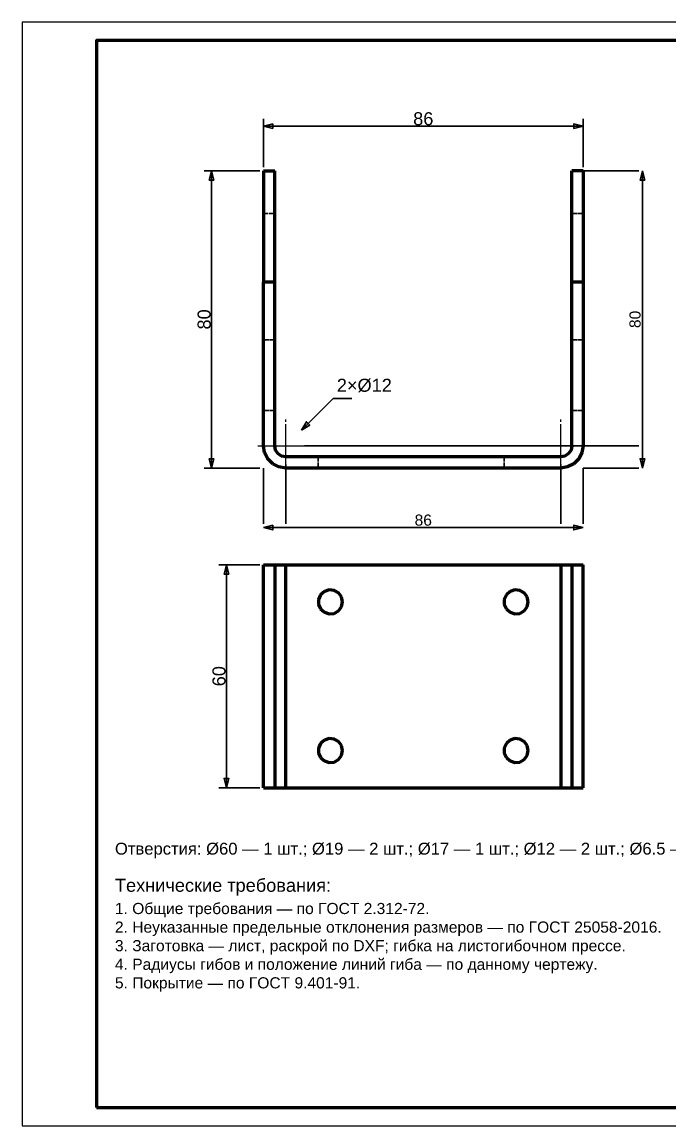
# Model space of a CAD drawing. Header units: millimetres. Extents: x 0 to 420, y 0 to 297.
# Drawn here: x 0 to 174.4, y 0 to 297 of the extents above; entities that cross this region are included whole.
import ezdxf
from ezdxf.enums import TextEntityAlignment as Align

# ---------------------------------------------------------------- set-up
doc = ezdxf.new("R2010")
doc.units = ezdxf.units.MM
doc.linetypes.add('CENTER', pattern=[5.08, 3.175, -0.635, 0.635, -0.635])
doc.linetypes.add('DASHED', pattern=[1.524, 1.27, -0.254])
doc.styles.add('GOST', font='Arial')

msp = doc.modelspace()

# ---------------------------------------------------------------- linework, layer by layer
at = {"color": 7, "lineweight": 35}
for p, q in [((65, 258), (65, 271)), ((151, 258), (151, 271)), ((65, 269), (151, 269)), ((64, 257), (49, 257)), ((51, 177), (51, 257)), ((151, 257), (166, 257)), ((166, 257), (165, 257)), ((167, 177), (167, 257)), ((75.24, 187.24), (83.73, 195.73)), ((83.73, 195.73), (88.73, 195.73)), ((76, 183), (166, 183)), ((79, 183), (166, 183)), ((150, 183), (166, 183)), ((153, 183), (166, 183)), ((64, 177), (49, 177)), ((65, 177), (65, 162)), ((71, 178), (71, 162)), ((145, 178), (145, 162)), ((151, 177), (151, 162)), ((151, 177), (166, 177)), ((166, 177), (165, 177)), ((71, 175), (71, 162)), ((145, 175), (145, 162)), ((65, 162), (65, 163)), ((65, 161), (151, 161)), ((151, 162), (151, 163)), ((64, 151), (53, 151)), ((55, 91), (55, 151)), ((64, 91), (53, 91))]:
    msp.add_line(p, q, dxfattribs=at)
at = {"color": 1, "lineweight": 70}
for p, q in [((65, 257), (65, 256.81)), ((65, 257), (68, 257)), ((65, 256.81), (65, 256.25)), ((65, 256.25), (65, 255.32)), ((68, 256.81), (68, 257)), ((68, 256.25), (68, 256.81)), ((68, 255.32), (68, 256.25)), ((148, 256.81), (148, 257)), ((151, 257), (148, 257)), ((148, 256.25), (148, 256.81)), ((148, 255.32), (148, 256.25)), ((151, 257), (151, 256.81)), ((151, 256.81), (151, 256.25)), ((151, 256.25), (151, 255.32)), ((65, 255.32), (65, 254.03)), ((65, 254.03), (65, 252.4)), ((68, 254.03), (68, 255.32)), ((68, 252.4), (68, 254.03)), ((148, 254.03), (148, 255.32)), ((148, 252.4), (148, 254.03)), ((151, 255.32), (151, 254.03)), ((151, 254.03), (151, 252.4)), ((65, 252.4), (65, 250.45)), ((65, 250.45), (65, 248.21)), ((68, 250.45), (68, 252.4)), ((68, 248.21), (68, 250.45)), ((148, 250.45), (148, 252.4)), ((148, 248.21), (148, 250.45)), ((151, 252.4), (151, 250.45)), ((151, 250.45), (151, 248.21)), ((65, 248.21), (65, 245.7)), ((68, 245.7), (68, 248.21)), ((148, 245.7), (148, 248.21)), ((151, 248.21), (151, 245.7)), ((65, 245.7), (65, 242.96)), ((68, 242.96), (68, 245.7)), ((148, 242.96), (148, 245.7)), ((151, 245.7), (151, 242.96)), ((65, 242.96), (65, 240.02)), ((68, 240.02), (68, 242.96)), ((148, 240.02), (148, 242.96)), ((151, 242.96), (151, 240.02)), ((65, 240.02), (65, 236.91)), ((68, 236.91), (68, 240.02)), ((148, 236.91), (148, 240.02)), ((151, 240.02), (151, 236.91)), ((65, 236.91), (65, 233.68)), ((68, 233.68), (68, 236.91)), ((148, 233.68), (148, 236.91)), ((151, 236.91), (151, 233.68)), ((65, 233.68), (65, 230.36)), ((68, 230.36), (68, 233.68)), ((148, 230.36), (148, 233.68)), ((151, 233.68), (151, 230.36)), ((65, 230.36), (65, 227)), ((68, 227), (68, 230.36)), ((148, 227), (148, 230.36)), ((151, 230.36), (151, 227)), ((65, 183), (65, 227)), ((68, 227), (65, 227)), ((68, 183), (68, 227)), ((148, 183), (148, 227)), ((151, 227), (148, 227)), ((151, 227), (151, 183)), ((65.29, 181.15), (65, 183)), ((68.23, 181.85), (68, 183)), ((68.88, 180.88), (68.23, 181.85)), ((147.77, 181.85), (147.12, 180.88)), ((148, 183), (147.77, 181.85)), ((151, 183), (150.71, 181.15)), ((66.15, 179.47), (65.29, 181.15)), ((67.47, 178.15), (66.15, 179.47)), ((69.85, 180.23), (68.88, 180.88)), ((71, 180), (69.85, 180.23)), ((145, 180), (71, 180)), ((146.15, 180.23), (145, 180)), ((147.12, 180.88), (146.15, 180.23)), ((149.85, 179.47), (148.53, 178.15)), ((150.71, 181.15), (149.85, 179.47)), ((69.15, 177.29), (67.47, 178.15)), ((71, 177), (69.15, 177.29)), ((145, 177), (71, 177)), ((146.85, 177.29), (145, 177)), ((148.53, 178.15), (146.85, 177.29)), ((65, 150.25), (65, 151)), ((65, 151), (68, 151)), ((65, 148.03), (65, 150.25)), ((68, 151), (68.02, 151)), ((68, 151), (68, 150.25)), ((68, 150.25), (68, 148.03)), ((68.02, 151), (68.08, 151)), ((68.08, 151), (68.17, 151)), ((68.17, 151), (68.3, 151)), ((68.3, 151), (68.46, 151)), ((68.46, 151), (68.65, 151)), ((68.65, 151), (68.88, 151)), ((68.88, 151), (69.13, 151)), ((69.13, 151), (69.4, 151)), ((69.4, 151), (69.7, 151)), ((69.7, 151), (70.01, 151)), ((70.01, 151), (70.33, 151)), ((70.33, 151), (70.66, 151)), ((70.66, 151), (71, 151)), ((71, 151), (145, 151)), ((71, 91), (71, 151)), ((145, 151), (145.34, 151)), ((145, 151), (145, 91)), ((145.34, 151), (145.67, 151)), ((145.67, 151), (145.99, 151)), ((145.99, 151), (146.3, 151)), ((146.3, 151), (146.6, 151)), ((146.6, 151), (146.87, 151)), ((146.87, 151), (147.12, 151)), ((147.12, 151), (147.35, 151)), ((147.35, 151), (147.54, 151)), ((147.54, 151), (147.7, 151)), ((147.7, 151), (147.83, 151)), ((147.83, 151), (147.92, 151)), ((147.92, 151), (147.98, 151)), ((147.98, 151), (148, 151)), ((148, 151), (148, 150.25)), ((148, 151), (151, 151)), ((148, 150.25), (148, 148.03)), ((151, 150.25), (151, 151)), ((151, 148.03), (151, 150.25)), ((65, 144.45), (65, 148.03)), ((68, 148.03), (68, 144.45)), ((148, 148.03), (148, 144.45)), ((151, 144.45), (151, 148.03)), ((65, 139.7), (65, 144.45)), ((68, 144.45), (68, 139.7)), ((80.37, 142.91), (79.82, 141.68)), ((81.38, 143.81), (80.37, 142.91)), ((82.66, 144.23), (81.38, 143.81)), ((84, 144.09), (82.66, 144.23)), ((85.17, 143.42), (84, 144.09)), ((85.97, 142.32), (85.17, 143.42)), ((130.37, 142.91), (129.82, 141.68)), ((131.38, 143.81), (130.37, 142.91)), ((132.66, 144.23), (131.38, 143.81)), ((134, 144.09), (132.66, 144.23)), ((135.17, 143.42), (134, 144.09)), ((135.97, 142.32), (135.17, 143.42)), ((148, 144.45), (148, 139.7)), ((151, 139.7), (151, 144.45)), ((65, 134.02), (65, 139.7)), ((68, 139.7), (68, 134.02)), ((79.82, 141.68), (79.82, 140.32)), ((79.82, 140.32), (80.37, 139.09)), ((85.17, 138.58), (85.97, 139.68)), ((86.25, 141), (85.97, 142.32)), ((85.97, 139.68), (86.25, 141)), ((129.82, 141.68), (129.82, 140.32)), ((129.82, 140.32), (130.37, 139.09)), ((135.17, 138.58), (135.97, 139.68)), ((136.25, 141), (135.97, 142.32)), ((135.97, 139.68), (136.25, 141)), ((148, 139.7), (148, 134.02)), ((151, 134.02), (151, 139.7)), ((80.37, 139.09), (81.38, 138.19)), ((81.38, 138.19), (82.66, 137.77)), ((82.66, 137.77), (84, 137.91)), ((84, 137.91), (85.17, 138.58)), ((130.37, 139.09), (131.38, 138.19)), ((131.38, 138.19), (132.66, 137.77)), ((132.66, 137.77), (134, 137.91)), ((134, 137.91), (135.17, 138.58)), ((65, 127.68), (65, 134.02)), ((68, 134.02), (68, 127.68)), ((148, 134.02), (148, 127.68)), ((151, 127.68), (151, 134.02)), ((65, 121), (65, 127.68)), ((68, 127.68), (68, 121)), ((148, 127.68), (148, 121)), ((151, 121), (151, 127.68)), ((65, 114.32), (65, 121)), ((68, 121), (68, 114.32)), ((148, 121), (148, 114.32)), ((151, 114.32), (151, 121)), ((65, 107.98), (65, 114.32)), ((68, 114.32), (68, 107.98)), ((148, 114.32), (148, 107.98)), ((151, 107.98), (151, 114.32)), ((65, 102.3), (65, 107.98)), ((68, 107.98), (68, 102.3)), ((148, 107.98), (148, 102.3)), ((151, 102.3), (151, 107.98)), ((82.66, 104.23), (81.38, 103.81)), ((84, 104.09), (82.66, 104.23)), ((85.17, 103.42), (84, 104.09)), ((132.66, 104.23), (131.38, 103.81)), ((134, 104.09), (132.66, 104.23)), ((135.17, 103.42), (134, 104.09)), ((65, 97.55), (65, 102.3)), ((68, 102.3), (68, 97.55)), ((80.37, 102.91), (79.82, 101.68)), ((79.82, 101.68), (79.82, 100.32)), ((81.38, 103.81), (80.37, 102.91)), ((85.97, 102.32), (85.17, 103.42)), ((86.25, 101), (85.97, 102.32)), ((85.97, 99.68), (86.25, 101)), ((130.37, 102.91), (129.82, 101.68)), ((129.82, 101.68), (129.82, 100.32)), ((131.38, 103.81), (130.37, 102.91)), ((135.97, 102.32), (135.17, 103.42)), ((136.25, 101), (135.97, 102.32)), ((135.97, 99.68), (136.25, 101)), ((148, 102.3), (148, 97.55)), ((151, 97.55), (151, 102.3)), ((79.82, 100.32), (80.37, 99.09)), ((80.37, 99.09), (81.38, 98.19)), ((81.38, 98.19), (82.66, 97.77)), ((84, 97.91), (85.17, 98.58)), ((85.17, 98.58), (85.97, 99.68)), ((129.82, 100.32), (130.37, 99.09)), ((130.37, 99.09), (131.38, 98.19)), ((131.38, 98.19), (132.66, 97.77)), ((134, 97.91), (135.17, 98.58)), ((135.17, 98.58), (135.97, 99.68)), ((65, 93.97), (65, 97.55)), ((68, 97.55), (68, 93.97)), ((82.66, 97.77), (84, 97.91)), ((132.66, 97.77), (134, 97.91)), ((148, 97.55), (148, 93.97)), ((151, 93.97), (151, 97.55)), ((65, 91.75), (65, 93.97)), ((68, 93.97), (68, 91.75)), ((148, 93.97), (148, 91.75)), ((151, 91.75), (151, 93.97)), ((65, 91), (65, 91.75)), ((65, 91), (68, 91)), ((68, 91.75), (68, 91)), ((68, 91), (68.02, 91)), ((68.02, 91), (68.08, 91)), ((68.08, 91), (68.17, 91)), ((68.17, 91), (68.3, 91)), ((68.3, 91), (68.46, 91)), ((68.46, 91), (68.65, 91)), ((68.65, 91), (68.88, 91)), ((68.88, 91), (69.13, 91)), ((69.13, 91), (69.4, 91)), ((69.4, 91), (69.7, 91)), ((69.7, 91), (70.01, 91)), ((70.01, 91), (70.33, 91)), ((70.33, 91), (70.66, 91)), ((70.66, 91), (71, 91)), ((71, 91), (145, 91)), ((145, 91), (145.34, 91)), ((145.34, 91), (145.67, 91)), ((145.67, 91), (145.99, 91)), ((145.99, 91), (146.3, 91)), ((146.3, 91), (146.6, 91)), ((146.6, 91), (146.87, 91)), ((146.87, 91), (147.12, 91)), ((147.12, 91), (147.35, 91)), ((147.35, 91), (147.54, 91)), ((147.54, 91), (147.7, 91)), ((147.7, 91), (147.83, 91)), ((147.83, 91), (147.92, 91)), ((147.92, 91), (147.98, 91)), ((147.98, 91), (148, 91)), ((148, 91.75), (148, 91)), ((148, 91), (151, 91)), ((151, 91), (151, 91.75))]:
    msp.add_line(p, q, dxfattribs=at)
at = {"color": 5, "linetype": 'DASHED', "lineweight": 35}
for p, q in [((65, 256.81), (65, 257)), ((65, 256.25), (65, 256.81)), ((65, 255.32), (65, 256.25)), ((68, 257), (68, 256.81)), ((68, 256.81), (68, 256.25)), ((68, 256.25), (68, 255.32)), ((148, 257), (148, 256.81)), ((148, 256.81), (148, 256.25)), ((148, 256.25), (148, 255.32)), ((151, 256.81), (151, 257)), ((151, 256.25), (151, 256.81)), ((151, 255.32), (151, 256.25)), ((65, 254.03), (65, 255.32)), ((65, 252.4), (65, 254.03)), ((68, 255.32), (68, 254.03)), ((68, 254.03), (68, 252.4)), ((148, 255.32), (148, 254.03)), ((148, 254.03), (148, 252.4)), ((151, 254.03), (151, 255.32)), ((151, 252.4), (151, 254.03)), ((65, 250.45), (65, 252.4)), ((65, 248.21), (65, 250.45)), ((68, 252.4), (68, 250.45)), ((68, 250.45), (68, 248.21)), ((148, 252.4), (148, 250.45)), ((148, 250.45), (148, 248.21)), ((151, 250.45), (151, 252.4)), ((151, 248.21), (151, 250.45)), ((65, 245.7), (65, 248.21)), ((68, 248.21), (68, 245.7)), ((148, 248.21), (148, 245.7)), ((151, 245.7), (151, 248.21)), ((65, 242.96), (65, 245.7)), ((65, 245.5), (68, 245.5)), ((65, 245.5), (65, 245.29)), ((65, 245.29), (65, 245.5)), ((65, 245.29), (65, 244.66)), ((65, 244.66), (65, 245.29)), ((65, 244.66), (65, 243.65)), ((65, 243.65), (65, 244.66)), ((65, 243.65), (65, 242.3)), ((65, 242.3), (65, 243.65)), ((68, 245.7), (68, 242.96)), ((68, 245.5), (68, 245.29)), ((68, 245.29), (68, 245.5)), ((68, 245.29), (68, 244.66)), ((68, 244.66), (68, 245.29)), ((68, 244.66), (68, 243.65)), ((68, 243.65), (68, 244.66)), ((68, 243.65), (68, 242.3)), ((68, 242.3), (68, 243.65)), ((148, 245.7), (148, 242.96)), ((151, 245.5), (148, 245.5)), ((148, 245.5), (148, 245.29)), ((148, 245.29), (148, 245.5)), ((148, 245.29), (148, 244.66)), ((148, 244.66), (148, 245.29)), ((148, 244.66), (148, 243.65)), ((148, 243.65), (148, 244.66)), ((148, 243.65), (148, 242.3)), ((148, 242.3), (148, 243.65)), ((151, 242.96), (151, 245.7)), ((151, 245.5), (151, 245.29)), ((151, 245.29), (151, 245.5)), ((151, 245.29), (151, 244.66)), ((151, 244.66), (151, 245.29)), ((151, 244.66), (151, 243.65)), ((151, 243.65), (151, 244.66)), ((151, 243.65), (151, 242.3)), ((151, 242.3), (151, 243.65)), ((65, 240.02), (65, 242.96)), ((65, 242.3), (65, 240.69)), ((65, 240.69), (65, 242.3)), ((65, 240.69), (65, 238.89)), ((65, 238.89), (65, 240.69)), ((68, 242.96), (68, 240.02)), ((68, 242.3), (68, 240.69)), ((68, 240.69), (68, 242.3)), ((68, 240.69), (68, 238.89)), ((68, 238.89), (68, 240.69)), ((148, 242.96), (148, 240.02)), ((148, 242.3), (148, 240.69)), ((148, 240.69), (148, 242.3)), ((148, 240.69), (148, 238.89)), ((148, 238.89), (148, 240.69)), ((151, 240.02), (151, 242.96)), ((151, 242.3), (151, 240.69)), ((151, 240.69), (151, 242.3)), ((151, 240.69), (151, 238.89)), ((151, 238.89), (151, 240.69)), ((65, 236.91), (65, 240.02)), ((65, 238.89), (65, 237)), ((65, 237), (65, 238.89)), ((68, 240.02), (68, 236.91)), ((68, 238.89), (68, 237)), ((68, 237), (68, 238.89)), ((148, 240.02), (148, 236.91)), ((148, 238.89), (148, 237)), ((148, 237), (148, 238.89)), ((151, 236.91), (151, 240.02)), ((151, 238.89), (151, 237)), ((151, 237), (151, 238.89)), ((65, 237), (65, 235.11)), ((65, 235.11), (65, 237)), ((65, 233.68), (65, 236.91)), ((65, 235.11), (65, 233.31)), ((65, 233.31), (65, 235.11)), ((68, 237), (68, 235.11)), ((68, 235.11), (68, 237)), ((68, 236.91), (68, 233.68)), ((68, 235.11), (68, 233.31)), ((68, 233.31), (68, 235.11)), ((148, 237), (148, 235.11)), ((148, 235.11), (148, 237)), ((148, 236.91), (148, 233.68)), ((148, 235.11), (148, 233.31)), ((148, 233.31), (148, 235.11)), ((151, 237), (151, 235.11)), ((151, 235.11), (151, 237)), ((151, 233.68), (151, 236.91)), ((151, 235.11), (151, 233.31)), ((151, 233.31), (151, 235.11)), ((65, 230.36), (65, 233.68)), ((65, 233.31), (65, 231.7)), ((65, 231.7), (65, 233.31)), ((65, 231.7), (65, 230.35)), ((65, 230.35), (65, 231.7)), ((68, 233.68), (68, 230.36)), ((68, 233.31), (68, 231.7)), ((68, 231.7), (68, 233.31)), ((68, 231.7), (68, 230.35)), ((68, 230.35), (68, 231.7)), ((148, 233.68), (148, 230.36)), ((148, 233.31), (148, 231.7)), ((148, 231.7), (148, 233.31)), ((148, 231.7), (148, 230.35)), ((148, 230.35), (148, 231.7)), ((151, 230.36), (151, 233.68)), ((151, 233.31), (151, 231.7)), ((151, 231.7), (151, 233.31)), ((151, 231.7), (151, 230.35)), ((151, 230.35), (151, 231.7)), ((65, 227), (65, 230.36)), ((65, 230.35), (65, 229.34)), ((65, 229.34), (65, 230.35)), ((65, 229.34), (65, 228.71)), ((65, 228.71), (65, 229.34)), ((65, 228.71), (65, 228.5)), ((65, 228.5), (65, 228.71)), ((68, 230.36), (68, 227)), ((68, 230.35), (68, 229.34)), ((68, 229.34), (68, 230.35)), ((68, 229.34), (68, 228.71)), ((68, 228.71), (68, 229.34)), ((68, 228.71), (68, 228.5)), ((68, 228.5), (68, 228.71)), ((148, 230.36), (148, 227)), ((148, 230.35), (148, 229.34)), ((148, 229.34), (148, 230.35)), ((148, 229.34), (148, 228.71)), ((148, 228.71), (148, 229.34)), ((148, 228.71), (148, 228.5)), ((148, 228.5), (148, 228.71)), ((151, 227), (151, 230.36)), ((151, 230.35), (151, 229.34)), ((151, 229.34), (151, 230.35)), ((151, 229.34), (151, 228.71)), ((151, 228.71), (151, 229.34)), ((151, 228.71), (151, 228.5)), ((151, 228.5), (151, 228.71)), ((65, 227), (65, 183)), ((68, 183), (68, 227)), ((148, 227), (148, 183)), ((151, 183), (151, 227)), ((68, 211.5), (65, 211.5)), ((65, 211.5), (65, 211.26)), ((68, 211.5), (65, 211.5)), ((65, 211.26), (65, 211.5)), ((65, 211.26), (65, 210.56)), ((65, 210.56), (65, 211.26)), ((68, 211.26), (68, 211.5)), ((68, 211.5), (68, 211.26)), ((68, 210.56), (68, 211.26)), ((68, 211.26), (68, 210.56)), ((151, 211.5), (148, 211.5)), ((148, 211.5), (148, 211.26)), ((151, 211.5), (148, 211.5)), ((148, 211.26), (148, 211.5)), ((148, 211.26), (148, 210.56)), ((148, 210.56), (148, 211.26)), ((151, 211.26), (151, 211.5)), ((151, 211.5), (151, 211.26)), ((151, 210.56), (151, 211.26)), ((151, 211.26), (151, 210.56)), ((65, 210.56), (65, 209.43)), ((65, 209.43), (65, 210.56)), ((65, 209.43), (65, 207.92)), ((65, 207.92), (65, 209.43)), ((65, 207.92), (65, 206.12)), ((65, 206.12), (65, 207.92)), ((68, 209.43), (68, 210.56)), ((68, 210.56), (68, 209.43)), ((68, 207.92), (68, 209.43)), ((68, 209.43), (68, 207.92)), ((68, 206.12), (68, 207.92)), ((68, 207.92), (68, 206.12)), ((148, 210.56), (148, 209.43)), ((148, 209.43), (148, 210.56)), ((148, 209.43), (148, 207.92)), ((148, 207.92), (148, 209.43)), ((148, 207.92), (148, 206.12)), ((148, 206.12), (148, 207.92)), ((151, 209.43), (151, 210.56)), ((151, 210.56), (151, 209.43)), ((151, 207.92), (151, 209.43)), ((151, 209.43), (151, 207.92)), ((151, 206.12), (151, 207.92)), ((151, 207.92), (151, 206.12)), ((65, 206.12), (65, 204.11)), ((65, 204.11), (65, 206.12)), ((68, 204.11), (68, 206.12)), ((68, 206.12), (68, 204.11)), ((148, 206.12), (148, 204.11)), ((148, 204.11), (148, 206.12)), ((151, 204.11), (151, 206.12)), ((151, 206.12), (151, 204.11)), ((65, 204.11), (65, 202)), ((65, 202), (65, 204.11)), ((65, 202), (65, 199.89)), ((65, 199.89), (65, 202)), ((68, 202), (68, 204.11)), ((68, 204.11), (68, 202)), ((68, 199.89), (68, 202)), ((68, 202), (68, 199.89)), ((148, 204.11), (148, 202)), ((148, 202), (148, 204.11)), ((148, 202), (148, 199.89)), ((148, 199.89), (148, 202)), ((151, 202), (151, 204.11)), ((151, 204.11), (151, 202)), ((151, 199.89), (151, 202)), ((151, 202), (151, 199.89)), ((65, 199.89), (65, 197.88)), ((65, 197.88), (65, 199.89)), ((68, 197.88), (68, 199.89)), ((68, 199.89), (68, 197.88)), ((148, 199.89), (148, 197.88)), ((148, 197.88), (148, 199.89)), ((151, 197.88), (151, 199.89)), ((151, 199.89), (151, 197.88)), ((65, 197.88), (65, 196.08)), ((65, 196.08), (65, 197.88)), ((65, 196.08), (65, 194.57)), ((65, 194.57), (65, 196.08)), ((68, 196.08), (68, 197.88)), ((68, 197.88), (68, 196.08)), ((68, 194.57), (68, 196.08)), ((68, 196.08), (68, 194.57)), ((148, 197.88), (148, 196.08)), ((148, 196.08), (148, 197.88)), ((148, 196.08), (148, 194.57)), ((148, 194.57), (148, 196.08)), ((151, 196.08), (151, 197.88)), ((151, 197.88), (151, 196.08)), ((151, 194.57), (151, 196.08)), ((151, 196.08), (151, 194.57)), ((65, 194.57), (65, 193.44)), ((65, 193.44), (65, 194.57)), ((65, 193.44), (65, 192.74)), ((65, 192.74), (65, 193.44)), ((68, 193.44), (68, 194.57)), ((68, 194.57), (68, 193.44)), ((68, 192.74), (68, 193.44)), ((68, 193.44), (68, 192.74)), ((148, 194.57), (148, 193.44)), ((148, 193.44), (148, 194.57)), ((148, 193.44), (148, 192.74)), ((148, 192.74), (148, 193.44)), ((151, 193.44), (151, 194.57)), ((151, 194.57), (151, 193.44)), ((151, 192.74), (151, 193.44)), ((151, 193.44), (151, 192.74)), ((65, 192.74), (65, 192.5)), ((65, 192.5), (65, 192.74)), ((68, 192.5), (65, 192.5)), ((68, 192.5), (65, 192.5)), ((68, 192.5), (68, 192.74)), ((68, 192.74), (68, 192.5)), ((148, 192.74), (148, 192.5)), ((148, 192.5), (148, 192.74)), ((151, 192.5), (148, 192.5)), ((151, 192.5), (148, 192.5)), ((151, 192.5), (151, 192.74)), ((151, 192.74), (151, 192.5)), ((65, 183), (65.29, 181.15)), ((68.23, 181.85), (68, 183)), ((68.88, 180.88), (68.23, 181.85)), ((147.77, 181.85), (147.12, 180.88)), ((148, 183), (147.77, 181.85)), ((150.71, 181.15), (151, 183)), ((65.29, 181.15), (66.15, 179.47)), ((66.15, 179.47), (67.47, 178.15)), ((69.85, 180.23), (68.88, 180.88)), ((71, 180), (69.85, 180.23)), ((145, 180), (71, 180)), ((79.75, 180), (79.75, 177)), ((79.75, 180), (79.83, 180)), ((79.83, 180), (79.75, 180)), ((79.75, 180), (79.75, 177)), ((79.75, 180), (79.83, 180)), ((79.83, 180), (79.75, 180)), ((79.83, 180), (80.07, 180)), ((80.07, 180), (79.83, 180)), ((79.83, 180), (80.07, 180)), ((80.07, 180), (79.83, 180)), ((80.07, 180), (80.46, 180)), ((80.46, 180), (80.07, 180)), ((80.07, 180), (80.46, 180)), ((80.46, 180), (80.07, 180)), ((80.46, 180), (80.97, 180)), ((80.97, 180), (80.46, 180)), ((80.46, 180), (80.97, 180)), ((80.97, 180), (80.46, 180)), ((80.97, 180), (81.59, 180)), ((81.59, 180), (80.97, 180)), ((80.97, 180), (81.59, 180)), ((81.59, 180), (80.97, 180)), ((81.59, 180), (82.28, 180)), ((82.28, 180), (81.59, 180)), ((81.59, 180), (82.28, 180)), ((82.28, 180), (81.59, 180)), ((82.28, 180), (83, 180)), ((83, 180), (82.28, 180)), ((82.28, 180), (83, 180)), ((83, 180), (82.28, 180)), ((83, 180), (83.72, 180)), ((83.72, 180), (83, 180)), ((83, 180), (83.72, 180)), ((83.72, 180), (83, 180)), ((83.72, 180), (84.41, 180)), ((84.41, 180), (83.72, 180)), ((83.72, 180), (84.41, 180)), ((84.41, 180), (83.72, 180)), ((84.41, 180), (85.03, 180)), ((85.03, 180), (84.41, 180)), ((84.41, 180), (85.03, 180)), ((85.03, 180), (84.41, 180)), ((85.03, 180), (85.54, 180)), ((85.54, 180), (85.03, 180)), ((85.03, 180), (85.54, 180)), ((85.54, 180), (85.03, 180)), ((85.54, 180), (85.93, 180)), ((85.93, 180), (85.54, 180)), ((85.54, 180), (85.93, 180)), ((85.93, 180), (85.54, 180)), ((85.93, 180), (86.17, 180)), ((86.17, 180), (85.93, 180)), ((85.93, 180), (86.17, 180)), ((86.17, 180), (85.93, 180)), ((86.17, 180), (86.25, 180)), ((86.25, 180), (86.17, 180)), ((86.17, 180), (86.25, 180)), ((86.25, 180), (86.17, 180)), ((129.75, 180), (129.75, 177)), ((129.75, 180), (129.83, 180)), ((129.83, 180), (129.75, 180)), ((129.75, 180), (129.75, 177)), ((129.75, 180), (129.83, 180)), ((129.83, 180), (129.75, 180)), ((129.83, 180), (130.07, 180)), ((130.07, 180), (129.83, 180)), ((129.83, 180), (130.07, 180)), ((130.07, 180), (129.83, 180)), ((130.07, 180), (130.46, 180)), ((130.46, 180), (130.07, 180)), ((130.07, 180), (130.46, 180)), ((130.46, 180), (130.07, 180)), ((130.46, 180), (130.97, 180)), ((130.97, 180), (130.46, 180)), ((130.46, 180), (130.97, 180)), ((130.97, 180), (130.46, 180)), ((130.97, 180), (131.59, 180)), ((131.59, 180), (130.97, 180)), ((130.97, 180), (131.59, 180)), ((131.59, 180), (130.97, 180)), ((131.59, 180), (132.28, 180)), ((132.28, 180), (131.59, 180)), ((131.59, 180), (132.28, 180)), ((132.28, 180), (131.59, 180)), ((132.28, 180), (133, 180)), ((133, 180), (132.28, 180)), ((132.28, 180), (133, 180)), ((133, 180), (132.28, 180)), ((133, 180), (133.72, 180)), ((133.72, 180), (133, 180)), ((133, 180), (133.72, 180)), ((133.72, 180), (133, 180)), ((133.72, 180), (134.41, 180)), ((134.41, 180), (133.72, 180)), ((133.72, 180), (134.41, 180)), ((134.41, 180), (133.72, 180)), ((134.41, 180), (135.03, 180)), ((135.03, 180), (134.41, 180)), ((134.41, 180), (135.03, 180)), ((135.03, 180), (134.41, 180)), ((135.03, 180), (135.54, 180)), ((135.54, 180), (135.03, 180)), ((135.03, 180), (135.54, 180)), ((135.54, 180), (135.03, 180)), ((135.54, 180), (135.93, 180)), ((135.93, 180), (135.54, 180)), ((135.54, 180), (135.93, 180)), ((135.93, 180), (135.54, 180)), ((135.93, 180), (136.17, 180)), ((136.17, 180), (135.93, 180)), ((135.93, 180), (136.17, 180)), ((136.17, 180), (135.93, 180)), ((136.17, 180), (136.25, 180)), ((136.25, 180), (136.17, 180)), ((136.17, 180), (136.25, 180)), ((136.25, 180), (136.17, 180)), ((146.15, 180.23), (145, 180)), ((147.12, 180.88), (146.15, 180.23)), ((148.53, 178.15), (149.85, 179.47)), ((149.85, 179.47), (150.71, 181.15)), ((67.47, 178.15), (69.15, 177.29)), ((69.15, 177.29), (71, 177)), ((71, 177), (145, 177)), ((79.75, 177), (79.83, 177)), ((79.83, 177), (79.75, 177)), ((79.75, 177), (79.83, 177)), ((79.83, 177), (79.75, 177)), ((79.83, 177), (80.07, 177)), ((80.07, 177), (79.83, 177)), ((79.83, 177), (80.07, 177)), ((80.07, 177), (79.83, 177)), ((80.07, 177), (80.46, 177)), ((80.46, 177), (80.07, 177)), ((80.07, 177), (80.46, 177)), ((80.46, 177), (80.07, 177)), ((80.46, 177), (80.97, 177)), ((80.97, 177), (80.46, 177)), ((80.46, 177), (80.97, 177)), ((80.97, 177), (80.46, 177)), ((80.97, 177), (81.59, 177)), ((81.59, 177), (80.97, 177)), ((80.97, 177), (81.59, 177)), ((81.59, 177), (80.97, 177)), ((81.59, 177), (82.28, 177)), ((82.28, 177), (81.59, 177)), ((81.59, 177), (82.28, 177)), ((82.28, 177), (81.59, 177)), ((82.28, 177), (83, 177)), ((83, 177), (82.28, 177)), ((82.28, 177), (83, 177)), ((83, 177), (82.28, 177)), ((83, 177), (83.72, 177)), ((83.72, 177), (83, 177)), ((83, 177), (83.72, 177)), ((83.72, 177), (83, 177)), ((83.72, 177), (84.41, 177)), ((84.41, 177), (83.72, 177)), ((83.72, 177), (84.41, 177)), ((84.41, 177), (83.72, 177)), ((84.41, 177), (85.03, 177)), ((85.03, 177), (84.41, 177)), ((84.41, 177), (85.03, 177)), ((85.03, 177), (84.41, 177)), ((85.03, 177), (85.54, 177)), ((85.54, 177), (85.03, 177)), ((85.03, 177), (85.54, 177)), ((85.54, 177), (85.03, 177)), ((85.54, 177), (85.93, 177)), ((85.93, 177), (85.54, 177)), ((85.54, 177), (85.93, 177)), ((85.93, 177), (85.54, 177)), ((85.93, 177), (86.17, 177)), ((86.17, 177), (85.93, 177)), ((85.93, 177), (86.17, 177)), ((86.17, 177), (85.93, 177)), ((86.17, 177), (86.25, 177)), ((86.25, 177), (86.17, 177)), ((86.17, 177), (86.25, 177)), ((86.25, 177), (86.17, 177)), ((129.75, 177), (129.83, 177)), ((129.83, 177), (129.75, 177)), ((129.75, 177), (129.83, 177)), ((129.83, 177), (129.75, 177)), ((129.83, 177), (130.07, 177)), ((130.07, 177), (129.83, 177)), ((129.83, 177), (130.07, 177)), ((130.07, 177), (129.83, 177)), ((130.07, 177), (130.46, 177)), ((130.46, 177), (130.07, 177)), ((130.07, 177), (130.46, 177)), ((130.46, 177), (130.07, 177)), ((130.46, 177), (130.97, 177)), ((130.97, 177), (130.46, 177)), ((130.46, 177), (130.97, 177)), ((130.97, 177), (130.46, 177)), ((130.97, 177), (131.59, 177)), ((131.59, 177), (130.97, 177)), ((130.97, 177), (131.59, 177)), ((131.59, 177), (130.97, 177)), ((131.59, 177), (132.28, 177)), ((132.28, 177), (131.59, 177)), ((131.59, 177), (132.28, 177)), ((132.28, 177), (131.59, 177)), ((132.28, 177), (133, 177)), ((133, 177), (132.28, 177)), ((132.28, 177), (133, 177)), ((133, 177), (132.28, 177)), ((133, 177), (133.72, 177)), ((133.72, 177), (133, 177)), ((133, 177), (133.72, 177)), ((133.72, 177), (133, 177)), ((133.72, 177), (134.41, 177)), ((134.41, 177), (133.72, 177)), ((133.72, 177), (134.41, 177)), ((134.41, 177), (133.72, 177)), ((134.41, 177), (135.03, 177)), ((135.03, 177), (134.41, 177)), ((134.41, 177), (135.03, 177)), ((135.03, 177), (134.41, 177)), ((135.03, 177), (135.54, 177)), ((135.54, 177), (135.03, 177)), ((135.03, 177), (135.54, 177)), ((135.54, 177), (135.03, 177)), ((135.54, 177), (135.93, 177)), ((135.93, 177), (135.54, 177)), ((135.54, 177), (135.93, 177)), ((135.93, 177), (135.54, 177)), ((135.93, 177), (136.17, 177)), ((136.17, 177), (135.93, 177)), ((135.93, 177), (136.17, 177)), ((136.17, 177), (135.93, 177)), ((136.17, 177), (136.25, 177)), ((136.25, 177), (136.17, 177)), ((136.17, 177), (136.25, 177)), ((136.25, 177), (136.17, 177)), ((145, 177), (146.85, 177.29)), ((146.85, 177.29), (148.53, 178.15)), ((65, 151), (65.04, 151)), ((65, 91), (65, 151)), ((65, 151), (68, 151)), ((65.04, 151), (65.15, 151)), ((65.15, 151), (65.34, 151)), ((65.34, 151), (65.59, 151)), ((65.59, 151), (65.92, 151)), ((65.92, 151), (66.31, 151)), ((66.31, 151), (66.76, 151)), ((66.76, 151), (67.26, 151)), ((67.26, 151), (67.81, 151)), ((67.81, 151), (68.4, 151)), ((68, 151), (68, 91)), ((68.4, 151), (69.02, 151)), ((69.02, 151), (69.66, 151)), ((69.66, 151), (70.33, 151)), ((70.33, 151), (71, 151)), ((71, 151), (145, 151)), ((145, 151), (145.67, 151)), ((145.67, 151), (146.34, 151)), ((146.34, 151), (146.98, 151)), ((146.98, 151), (147.6, 151)), ((147.6, 151), (148.19, 151)), ((148, 151), (151, 151)), ((148, 91), (148, 151)), ((148.19, 151), (148.74, 151)), ((148.74, 151), (149.24, 151)), ((149.24, 151), (149.69, 151)), ((149.69, 151), (150.08, 151)), ((150.08, 151), (150.41, 151)), ((150.41, 151), (150.66, 151)), ((150.66, 151), (150.85, 151)), ((150.85, 151), (150.96, 151)), ((150.96, 151), (151, 151)), ((151, 151), (151, 91)), ((79.82, 141.68), (80.37, 142.91)), ((80.37, 142.91), (81.38, 143.81)), ((81.38, 143.81), (82.66, 144.23)), ((82.66, 144.23), (84, 144.09)), ((84, 144.09), (85.17, 143.42)), ((85.17, 143.42), (85.97, 142.32)), ((129.82, 141.68), (130.37, 142.91)), ((130.37, 142.91), (131.38, 143.81)), ((131.38, 143.81), (132.66, 144.23)), ((132.66, 144.23), (134, 144.09)), ((134, 144.09), (135.17, 143.42)), ((135.17, 143.42), (135.97, 142.32)), ((79.82, 140.32), (79.82, 141.68)), ((80.37, 139.09), (79.82, 140.32)), ((85.97, 139.68), (85.17, 138.58)), ((85.97, 142.32), (86.25, 141)), ((86.25, 141), (85.97, 139.68)), ((129.82, 140.32), (129.82, 141.68)), ((130.37, 139.09), (129.82, 140.32)), ((135.97, 139.68), (135.17, 138.58)), ((135.97, 142.32), (136.25, 141)), ((136.25, 141), (135.97, 139.68)), ((65, 137.94), (65, 138)), ((65, 138), (65, 137.94)), ((65, 137.76), (65, 137.94)), ((65, 137.94), (65, 137.76)), ((65, 137.47), (65, 137.76)), ((65, 137.76), (65, 137.47)), ((65, 137.06), (65, 137.47)), ((65, 137.47), (65, 137.06)), ((65, 136.54), (65, 137.06)), ((65, 137.06), (65, 136.54)), ((68, 137.94), (68, 138)), ((68, 138), (68, 137.94)), ((68, 137.76), (68, 137.94)), ((68, 137.94), (68, 137.76)), ((68, 137.47), (68, 137.76)), ((68, 137.76), (68, 137.47)), ((68, 137.06), (68, 137.47)), ((68, 137.47), (68, 137.06)), ((68, 136.54), (68, 137.06)), ((68, 137.06), (68, 136.54)), ((81.38, 138.19), (80.37, 139.09)), ((82.66, 137.77), (81.38, 138.19)), ((84, 137.91), (82.66, 137.77)), ((85.17, 138.58), (84, 137.91)), ((131.38, 138.19), (130.37, 139.09)), ((132.66, 137.77), (131.38, 138.19)), ((134, 137.91), (132.66, 137.77)), ((135.17, 138.58), (134, 137.91)), ((148, 137.94), (148, 138)), ((148, 138), (148, 137.94)), ((148, 137.76), (148, 137.94)), ((148, 137.94), (148, 137.76)), ((148, 137.47), (148, 137.76)), ((148, 137.76), (148, 137.47)), ((148, 137.06), (148, 137.47)), ((148, 137.47), (148, 137.06)), ((148, 136.54), (148, 137.06)), ((148, 137.06), (148, 136.54)), ((151, 137.94), (151, 138)), ((151, 138), (151, 137.94)), ((151, 137.76), (151, 137.94)), ((151, 137.94), (151, 137.76)), ((151, 137.47), (151, 137.76)), ((151, 137.76), (151, 137.47)), ((151, 137.06), (151, 137.47)), ((151, 137.47), (151, 137.06)), ((151, 136.54), (151, 137.06)), ((151, 137.06), (151, 136.54)), ((65, 135.93), (65, 136.54)), ((65, 136.54), (65, 135.93)), ((65, 135.22), (65, 135.93)), ((65, 135.93), (65, 135.22)), ((65, 134.42), (65, 135.22)), ((65, 135.22), (65, 134.42)), ((65, 133.55), (65, 134.42)), ((65, 134.42), (65, 133.55)), ((68, 135.93), (68, 136.54)), ((68, 136.54), (68, 135.93)), ((68, 135.22), (68, 135.93)), ((68, 135.93), (68, 135.22)), ((68, 134.42), (68, 135.22)), ((68, 135.22), (68, 134.42)), ((68, 133.55), (68, 134.42)), ((68, 134.42), (68, 133.55)), ((148, 135.93), (148, 136.54)), ((148, 136.54), (148, 135.93)), ((148, 135.22), (148, 135.93)), ((148, 135.93), (148, 135.22)), ((148, 134.42), (148, 135.22)), ((148, 135.22), (148, 134.42)), ((148, 133.55), (148, 134.42)), ((148, 134.42), (148, 133.55)), ((151, 135.93), (151, 136.54)), ((151, 136.54), (151, 135.93)), ((151, 135.22), (151, 135.93)), ((151, 135.93), (151, 135.22)), ((151, 134.42), (151, 135.22)), ((151, 135.22), (151, 134.42)), ((151, 133.55), (151, 134.42)), ((151, 134.42), (151, 133.55)), ((65, 132.62), (65, 133.55)), ((65, 133.55), (65, 132.62)), ((65, 131.64), (65, 132.62)), ((65, 132.62), (65, 131.64)), ((65, 130.61), (65, 131.64)), ((65, 131.64), (65, 130.61)), ((68, 132.62), (68, 133.55)), ((68, 133.55), (68, 132.62)), ((68, 131.64), (68, 132.62)), ((68, 132.62), (68, 131.64)), ((68, 130.61), (68, 131.64)), ((68, 131.64), (68, 130.61)), ((148, 132.62), (148, 133.55)), ((148, 133.55), (148, 132.62)), ((148, 131.64), (148, 132.62)), ((148, 132.62), (148, 131.64)), ((148, 130.61), (148, 131.64)), ((148, 131.64), (148, 130.61)), ((151, 132.62), (151, 133.55)), ((151, 133.55), (151, 132.62)), ((151, 131.64), (151, 132.62)), ((151, 132.62), (151, 131.64)), ((151, 130.61), (151, 131.64)), ((151, 131.64), (151, 130.61)), ((65, 129.56), (65, 130.61)), ((65, 130.61), (65, 129.56)), ((65, 128.5), (65, 129.56)), ((65, 129.56), (65, 128.5)), ((65, 129.45), (65, 129.5)), ((65, 129.5), (65, 129.29)), ((65, 129.29), (65, 129.45)), ((65, 129.02), (65, 129.29)), ((65, 129.29), (65, 128.66)), ((65, 128.66), (65, 129.02)), ((65, 128.2), (65, 128.66)), ((65, 128.66), (65, 127.65)), ((65, 113.5), (65, 128.5)), ((65, 128.5), (65, 113.5)), ((65, 127.65), (65, 128.2)), ((68, 129.56), (68, 130.61)), ((68, 130.61), (68, 129.56)), ((68, 128.5), (68, 129.56)), ((68, 129.56), (68, 128.5)), ((68, 129.29), (68, 129.5)), ((68, 129.5), (68, 129.45)), ((68, 129.45), (68, 129.29)), ((68, 128.66), (68, 129.29)), ((68, 129.29), (68, 129.02)), ((68, 129.02), (68, 128.66)), ((68, 127.65), (68, 128.66)), ((68, 128.66), (68, 128.2)), ((68, 128.5), (68, 113.5)), ((68, 113.5), (68, 128.5)), ((68, 128.2), (68, 127.65)), ((148, 129.56), (148, 130.61)), ((148, 130.61), (148, 129.56)), ((148, 128.5), (148, 129.56)), ((148, 129.56), (148, 128.5)), ((148, 129.45), (148, 129.5)), ((148, 129.5), (148, 129.29)), ((148, 129.29), (148, 129.45)), ((148, 129.02), (148, 129.29)), ((148, 129.29), (148, 128.66)), ((148, 128.66), (148, 129.02)), ((148, 128.2), (148, 128.66)), ((148, 128.66), (148, 127.65)), ((148, 113.5), (148, 128.5)), ((148, 128.5), (148, 113.5)), ((148, 127.65), (148, 128.2)), ((151, 129.56), (151, 130.61)), ((151, 130.61), (151, 129.56)), ((151, 128.5), (151, 129.56)), ((151, 129.56), (151, 128.5)), ((151, 129.29), (151, 129.5)), ((151, 129.5), (151, 129.45)), ((151, 129.45), (151, 129.29)), ((151, 128.66), (151, 129.29)), ((151, 129.29), (151, 129.02)), ((151, 129.02), (151, 128.66)), ((151, 127.65), (151, 128.66)), ((151, 128.66), (151, 128.2)), ((151, 128.5), (151, 113.5)), ((151, 113.5), (151, 128.5)), ((151, 128.2), (151, 127.65)), ((65, 127.01), (65, 127.65)), ((65, 127.65), (65, 126.3)), ((65, 126.3), (65, 127.01)), ((65, 125.52), (65, 126.3)), ((65, 126.3), (65, 124.69)), ((65, 124.69), (65, 125.52)), ((68, 126.3), (68, 127.65)), ((68, 127.65), (68, 127.01)), ((68, 127.01), (68, 126.3)), ((68, 124.69), (68, 126.3)), ((68, 126.3), (68, 125.52)), ((68, 125.52), (68, 124.69)), ((148, 127.01), (148, 127.65)), ((148, 127.65), (148, 126.3)), ((148, 126.3), (148, 127.01)), ((148, 125.52), (148, 126.3)), ((148, 126.3), (148, 124.69)), ((148, 124.69), (148, 125.52)), ((151, 126.3), (151, 127.65)), ((151, 127.65), (151, 127.01)), ((151, 127.01), (151, 126.3)), ((151, 124.69), (151, 126.3)), ((151, 126.3), (151, 125.52)), ((151, 125.52), (151, 124.69)), ((65, 123.81), (65, 124.69)), ((65, 124.69), (65, 122.89)), ((65, 122.89), (65, 123.81)), ((65, 121.95), (65, 122.89)), ((65, 122.89), (65, 121)), ((65, 121), (65, 121.95)), ((68, 122.89), (68, 124.69)), ((68, 124.69), (68, 123.81)), ((68, 123.81), (68, 122.89)), ((68, 121), (68, 122.89)), ((68, 122.89), (68, 121.95)), ((68, 121.95), (68, 121)), ((148, 123.81), (148, 124.69)), ((148, 124.69), (148, 122.89)), ((148, 122.89), (148, 123.81)), ((148, 121.95), (148, 122.89)), ((148, 122.89), (148, 121)), ((148, 121), (148, 121.95)), ((151, 122.89), (151, 124.69)), ((151, 124.69), (151, 123.81)), ((151, 123.81), (151, 122.89)), ((151, 121), (151, 122.89)), ((151, 122.89), (151, 121.95)), ((151, 121.95), (151, 121)), ((65, 121), (65, 119.11)), ((65, 120.05), (65, 121)), ((65, 119.11), (65, 120.05)), ((65, 119.11), (65, 117.31)), ((65, 118.19), (65, 119.11)), ((68, 121), (68, 120.05)), ((68, 119.11), (68, 121)), ((68, 120.05), (68, 119.11)), ((68, 119.11), (68, 118.19)), ((68, 117.31), (68, 119.11)), ((148, 121), (148, 119.11)), ((148, 120.05), (148, 121)), ((148, 119.11), (148, 120.05)), ((148, 119.11), (148, 117.31)), ((148, 118.19), (148, 119.11)), ((151, 121), (151, 120.05)), ((151, 119.11), (151, 121)), ((151, 120.05), (151, 119.11)), ((151, 119.11), (151, 118.19)), ((151, 117.31), (151, 119.11)), ((65, 117.31), (65, 118.19)), ((65, 117.31), (65, 115.7)), ((65, 116.48), (65, 117.31)), ((65, 115.7), (65, 116.48)), ((68, 118.19), (68, 117.31)), ((68, 117.31), (68, 116.48)), ((68, 115.7), (68, 117.31)), ((68, 116.48), (68, 115.7)), ((148, 117.31), (148, 118.19)), ((148, 117.31), (148, 115.7)), ((148, 116.48), (148, 117.31)), ((148, 115.7), (148, 116.48)), ((151, 118.19), (151, 117.31)), ((151, 117.31), (151, 116.48)), ((151, 115.7), (151, 117.31)), ((151, 116.48), (151, 115.7)), ((65, 115.7), (65, 114.35)), ((65, 114.99), (65, 115.7)), ((65, 114.35), (65, 114.99)), ((65, 114.35), (65, 113.34)), ((65, 113.8), (65, 114.35)), ((65, 113.34), (65, 113.8)), ((65, 113.5), (65, 112.44)), ((65, 112.44), (65, 113.5)), ((65, 113.34), (65, 112.71)), ((65, 112.98), (65, 113.34)), ((65, 112.71), (65, 112.98)), ((68, 115.7), (68, 114.99)), ((68, 114.35), (68, 115.7)), ((68, 114.99), (68, 114.35)), ((68, 114.35), (68, 113.8)), ((68, 113.34), (68, 114.35)), ((68, 113.8), (68, 113.34)), ((68, 113.5), (68, 112.44)), ((68, 112.44), (68, 113.5)), ((68, 113.34), (68, 112.98)), ((68, 112.71), (68, 113.34)), ((68, 112.98), (68, 112.71)), ((148, 115.7), (148, 114.35)), ((148, 114.99), (148, 115.7)), ((148, 114.35), (148, 114.99)), ((148, 114.35), (148, 113.34)), ((148, 113.8), (148, 114.35)), ((148, 113.34), (148, 113.8)), ((148, 113.5), (148, 112.44)), ((148, 112.44), (148, 113.5)), ((148, 113.34), (148, 112.71)), ((148, 112.98), (148, 113.34)), ((148, 112.71), (148, 112.98)), ((151, 115.7), (151, 114.99)), ((151, 114.35), (151, 115.7)), ((151, 114.99), (151, 114.35)), ((151, 114.35), (151, 113.8)), ((151, 113.34), (151, 114.35)), ((151, 113.8), (151, 113.34)), ((151, 113.5), (151, 112.44)), ((151, 112.44), (151, 113.5)), ((151, 113.34), (151, 112.98)), ((151, 112.71), (151, 113.34)), ((151, 112.98), (151, 112.71)), ((65, 112.71), (65, 112.5)), ((65, 112.55), (65, 112.71)), ((65, 112.5), (65, 112.55)), ((65, 112.44), (65, 111.39)), ((65, 111.39), (65, 112.44)), ((65, 111.39), (65, 110.36)), ((65, 110.36), (65, 111.39)), ((65, 110.36), (65, 109.38)), ((65, 109.38), (65, 110.36)), ((68, 112.71), (68, 112.55)), ((68, 112.5), (68, 112.71)), ((68, 112.55), (68, 112.5)), ((68, 112.44), (68, 111.39)), ((68, 111.39), (68, 112.44)), ((68, 111.39), (68, 110.36)), ((68, 110.36), (68, 111.39)), ((68, 110.36), (68, 109.38)), ((68, 109.38), (68, 110.36)), ((148, 112.71), (148, 112.5)), ((148, 112.55), (148, 112.71)), ((148, 112.5), (148, 112.55)), ((148, 112.44), (148, 111.39)), ((148, 111.39), (148, 112.44)), ((148, 111.39), (148, 110.36)), ((148, 110.36), (148, 111.39)), ((148, 110.36), (148, 109.38)), ((148, 109.38), (148, 110.36)), ((151, 112.71), (151, 112.55)), ((151, 112.5), (151, 112.71)), ((151, 112.55), (151, 112.5)), ((151, 112.44), (151, 111.39)), ((151, 111.39), (151, 112.44)), ((151, 111.39), (151, 110.36)), ((151, 110.36), (151, 111.39)), ((151, 110.36), (151, 109.38)), ((151, 109.38), (151, 110.36)), ((65, 109.38), (65, 108.45)), ((65, 108.45), (65, 109.38)), ((65, 108.45), (65, 107.58)), ((65, 107.58), (65, 108.45)), ((65, 107.58), (65, 106.78)), ((65, 106.78), (65, 107.58)), ((68, 109.38), (68, 108.45)), ((68, 108.45), (68, 109.38)), ((68, 108.45), (68, 107.58)), ((68, 107.58), (68, 108.45)), ((68, 107.58), (68, 106.78)), ((68, 106.78), (68, 107.58)), ((148, 109.38), (148, 108.45)), ((148, 108.45), (148, 109.38)), ((148, 108.45), (148, 107.58)), ((148, 107.58), (148, 108.45)), ((148, 107.58), (148, 106.78)), ((148, 106.78), (148, 107.58)), ((151, 109.38), (151, 108.45)), ((151, 108.45), (151, 109.38)), ((151, 108.45), (151, 107.58)), ((151, 107.58), (151, 108.45)), ((151, 107.58), (151, 106.78)), ((151, 106.78), (151, 107.58)), ((65, 106.78), (65, 106.07)), ((65, 106.07), (65, 106.78)), ((65, 106.07), (65, 105.46)), ((65, 105.46), (65, 106.07)), ((65, 105.46), (65, 104.94)), ((65, 104.94), (65, 105.46)), ((65, 104.94), (65, 104.53)), ((65, 104.53), (65, 104.94)), ((65, 104.53), (65, 104.24)), ((65, 104.24), (65, 104.53)), ((65, 104.24), (65, 104.06)), ((65, 104.06), (65, 104.24)), ((65, 104.06), (65, 104)), ((65, 104), (65, 104.06)), ((68, 106.78), (68, 106.07)), ((68, 106.07), (68, 106.78)), ((68, 106.07), (68, 105.46)), ((68, 105.46), (68, 106.07)), ((68, 105.46), (68, 104.94)), ((68, 104.94), (68, 105.46)), ((68, 104.94), (68, 104.53)), ((68, 104.53), (68, 104.94)), ((68, 104.53), (68, 104.24)), ((68, 104.24), (68, 104.53)), ((68, 104.24), (68, 104.06)), ((68, 104.06), (68, 104.24)), ((68, 104.06), (68, 104)), ((68, 104), (68, 104.06)), ((81.38, 103.81), (82.66, 104.23)), ((82.66, 104.23), (84, 104.09)), ((84, 104.09), (85.17, 103.42)), ((131.38, 103.81), (132.66, 104.23)), ((132.66, 104.23), (134, 104.09)), ((134, 104.09), (135.17, 103.42)), ((148, 106.78), (148, 106.07)), ((148, 106.07), (148, 106.78)), ((148, 106.07), (148, 105.46)), ((148, 105.46), (148, 106.07)), ((148, 105.46), (148, 104.94)), ((148, 104.94), (148, 105.46)), ((148, 104.94), (148, 104.53)), ((148, 104.53), (148, 104.94)), ((148, 104.53), (148, 104.24)), ((148, 104.24), (148, 104.53)), ((148, 104.24), (148, 104.06)), ((148, 104.06), (148, 104.24)), ((148, 104.06), (148, 104)), ((148, 104), (148, 104.06)), ((151, 106.78), (151, 106.07)), ((151, 106.07), (151, 106.78)), ((151, 106.07), (151, 105.46)), ((151, 105.46), (151, 106.07)), ((151, 105.46), (151, 104.94)), ((151, 104.94), (151, 105.46)), ((151, 104.94), (151, 104.53)), ((151, 104.53), (151, 104.94)), ((151, 104.53), (151, 104.24)), ((151, 104.24), (151, 104.53)), ((151, 104.24), (151, 104.06)), ((151, 104.06), (151, 104.24)), ((151, 104.06), (151, 104)), ((151, 104), (151, 104.06)), ((79.82, 101.68), (80.37, 102.91)), ((79.82, 100.32), (79.82, 101.68)), ((80.37, 102.91), (81.38, 103.81)), ((85.17, 103.42), (85.97, 102.32)), ((85.97, 102.32), (86.25, 101)), ((86.25, 101), (85.97, 99.68)), ((129.82, 101.68), (130.37, 102.91)), ((129.82, 100.32), (129.82, 101.68)), ((130.37, 102.91), (131.38, 103.81)), ((135.17, 103.42), (135.97, 102.32)), ((135.97, 102.32), (136.25, 101)), ((136.25, 101), (135.97, 99.68)), ((80.37, 99.09), (79.82, 100.32)), ((81.38, 98.19), (80.37, 99.09)), ((82.66, 97.77), (81.38, 98.19)), ((85.17, 98.58), (84, 97.91)), ((85.97, 99.68), (85.17, 98.58)), ((130.37, 99.09), (129.82, 100.32)), ((131.38, 98.19), (130.37, 99.09)), ((132.66, 97.77), (131.38, 98.19)), ((135.17, 98.58), (134, 97.91)), ((135.97, 99.68), (135.17, 98.58)), ((84, 97.91), (82.66, 97.77)), ((134, 97.91), (132.66, 97.77)), ((65.04, 91), (65, 91)), ((68, 91), (65, 91)), ((65.15, 91), (65.04, 91)), ((65.34, 91), (65.15, 91)), ((65.59, 91), (65.34, 91)), ((65.92, 91), (65.59, 91)), ((66.31, 91), (65.92, 91)), ((66.76, 91), (66.31, 91)), ((67.26, 91), (66.76, 91)), ((67.81, 91), (67.26, 91)), ((68.4, 91), (67.81, 91)), ((69.02, 91), (68.4, 91)), ((69.66, 91), (69.02, 91)), ((70.33, 91), (69.66, 91)), ((71, 91), (70.33, 91)), ((145, 91), (71, 91)), ((145.67, 91), (145, 91)), ((146.34, 91), (145.67, 91)), ((146.98, 91), (146.34, 91)), ((147.6, 91), (146.98, 91)), ((148.19, 91), (147.6, 91)), ((151, 91), (148, 91)), ((148.74, 91), (148.19, 91)), ((149.24, 91), (148.74, 91)), ((149.69, 91), (149.24, 91)), ((150.08, 91), (149.69, 91)), ((150.41, 91), (150.08, 91)), ((150.66, 91), (150.41, 91)), ((150.85, 91), (150.66, 91)), ((150.96, 91), (150.85, 91)), ((151, 91), (150.96, 91))]:
    msp.add_line(p, q, dxfattribs=at)
at = {"color": 4, "linetype": 'CENTER', "lineweight": 25}
for p, q in [((71, 175.5), (71, 190.5)), ((145, 175.5), (145, 190.5)), ((71, 178.5), (71, 187.5)), ((145, 178.5), (145, 187.5)), ((63.5, 183), (78.5, 183)), ((66.5, 183), (75.5, 183)), ((137.5, 183), (152.5, 183)), ((140.5, 183), (149.5, 183))]:
    msp.add_line(p, q, dxfattribs=at)
at = {"color": 7, "lineweight": 25}
msp.add_lwpolyline([(0, 0), (420, 0), (420, 297), (0, 297)], close=True, dxfattribs=at)
at = {"color": 7, "lineweight": 70}
msp.add_lwpolyline([(20, 5), (415, 5), (415, 292), (20, 292)], close=True, dxfattribs=at)
at = {"color": 7, "lineweight": 35}
for points in [[(65, 269), (67.5, 268.38), (67.5, 269.62)], [(151, 269), (148.5, 269.62), (148.5, 268.38)], [(51, 257), (50.38, 254.5), (51.62, 254.5)], [(167, 257), (166.38, 254.5), (167.62, 254.5)], [(75.24, 187.24), (77.45, 188.57), (76.57, 189.45)], [(51, 177), (51.62, 179.5), (50.38, 179.5)], [(167, 177), (167.62, 179.5), (166.38, 179.5)], [(65, 161), (67.5, 160.37), (67.5, 161.62)], [(151, 161), (148.5, 161.62), (148.5, 160.37)], [(55, 151), (54.38, 148.5), (55.62, 148.5)], [(55, 91), (55.62, 93.5), (54.38, 93.5)]]:
    msp.add_lwpolyline(points, close=True, dxfattribs=at)

# ---------------------------------------------------------------- texts
at = {"color": 7, "style": 'GOST'}
for height, p in [(3.5, (108, 271)), (3, (108, 163))]:
    msp.add_text('86', height=height, dxfattribs=at).set_placement(p, align=Align.MIDDLE)
for s, height, p in [('80', 3.5, (49, 217)), ('80', 3, (165, 217)), ('60', 3.5, (53, 121))]:
    msp.add_text(s, height=height, rotation=90, dxfattribs=at).set_placement(p, align=Align.MIDDLE)
msp.add_text('2×Ø12', height=3.5, dxfattribs=at).set_placement((84.73, 197.53))
at = {"color": 6, "style": 'GOST'}
msp.add_text('Отверстия: Ø60 — 1 шт.; Ø19 — 2 шт.; Ø17 — 1 шт.; Ø12 — 2 шт.; Ø6.5 — 4 шт.; Ø6 — 2 шт.', height=3.2, dxfattribs=at).set_placement((25, 73))
at = {"color": 3, "style": 'GOST'}
for s, height, p in [('Технические требования:', 3.5, (25, 63)), ('1. Общие требования — по ГОСТ 2.312-72.', 3, (25, 57)), ('2. Неуказанные предельные отклонения размеров — по ГОСТ 25058-2016.', 3, (25, 52)), ('3. Заготовка — лист, раскрой по DXF; гибка на листогибочном прессе.', 3, (25, 47)), ('4. Радиусы гибов и положение линий гиба — по данному чертежу.', 3, (25, 42)), ('5. Покрытие — по ГОСТ 9.401-91.', 3, (25, 37))]:
    msp.add_text(s, height=height, dxfattribs=at).set_placement(p)

doc.saveas('drawing.dxf')
